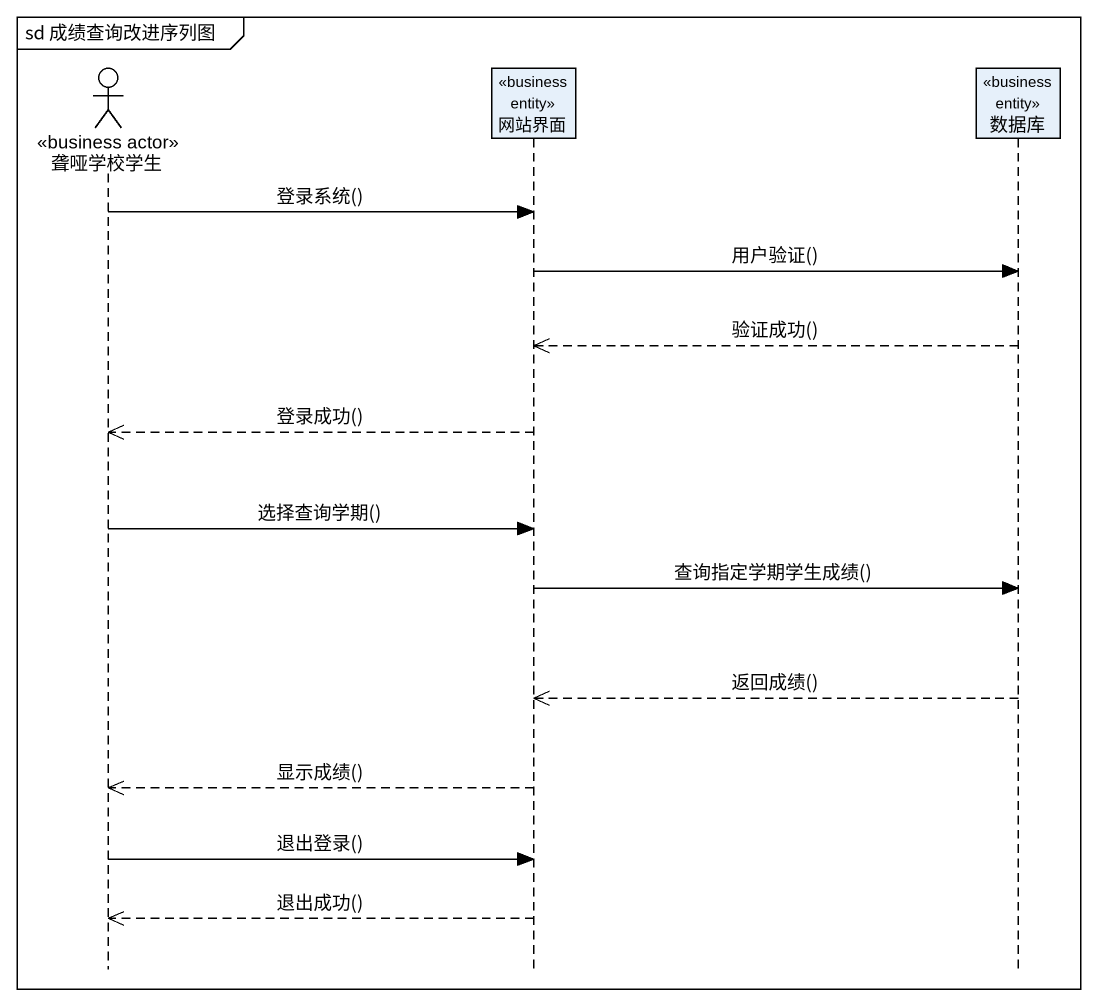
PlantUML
@startuml
mainframe sd 成绩查询改进序列图
hide footbox
actor 聋哑学校学生 <<business actor>>
participant 网站界面 <<business entity>>
participant 数据库 <<business entity>>

聋哑学校学生 -> 网站界面 : 登录系统()
网站界面 -> 数据库 : 用户验证()
数据库 -->> 网站界面 : 验证成功()
网站界面 -->> 聋哑学校学生 : 登录成功()
聋哑学校学生 -> 网站界面 : 选择查询学期()
网站界面 -> 数据库 : 查询指定学期学生成绩()
数据库 -->> 网站界面 : 返回成绩()
网站界面 -->> 聋哑学校学生 : 显示成绩()
聋哑学校学生 -> 网站界面 : 退出登录()
网站界面 -->> 聋哑学校学生 : 退出成功()
@enduml
